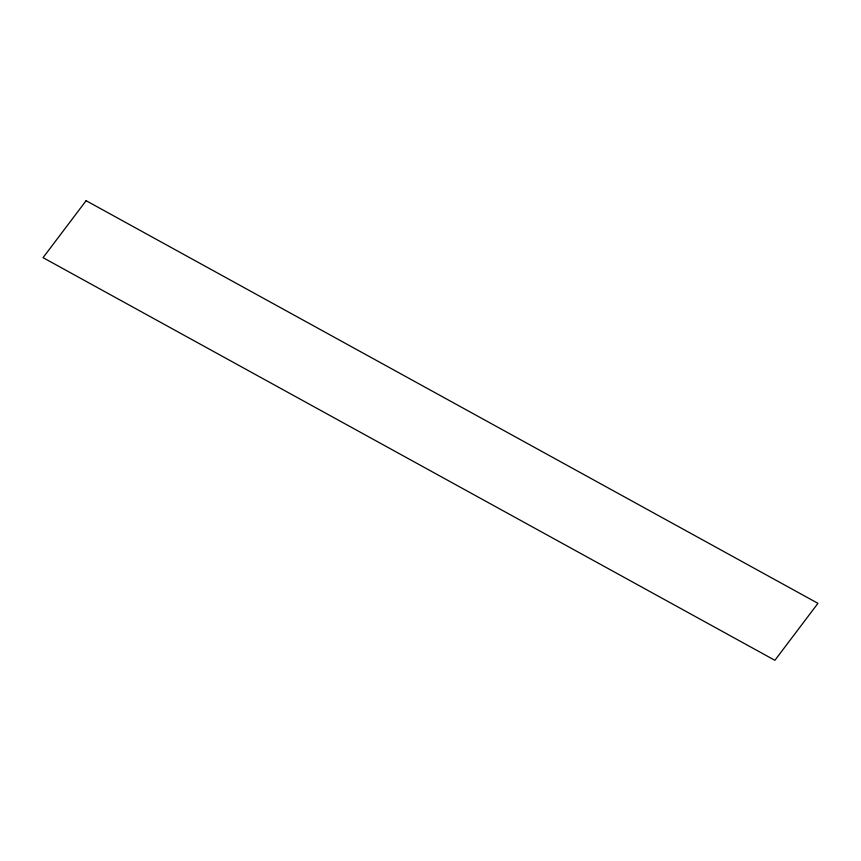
<?xml version="1.0" encoding="UTF-8"?>
<svg xmlns="http://www.w3.org/2000/svg" width="861" height="861" viewBox="0 0 861 861"><rect width="100%" height="100%" fill="white"/><g stroke="black" fill="none" stroke-linecap="round" stroke-linejoin="round"><path stroke-width="1.29" d="M86.111 200.699L43.05 257.665L774.889 660.301L817.95 603.335L86.111 200.699"/></g></svg>
